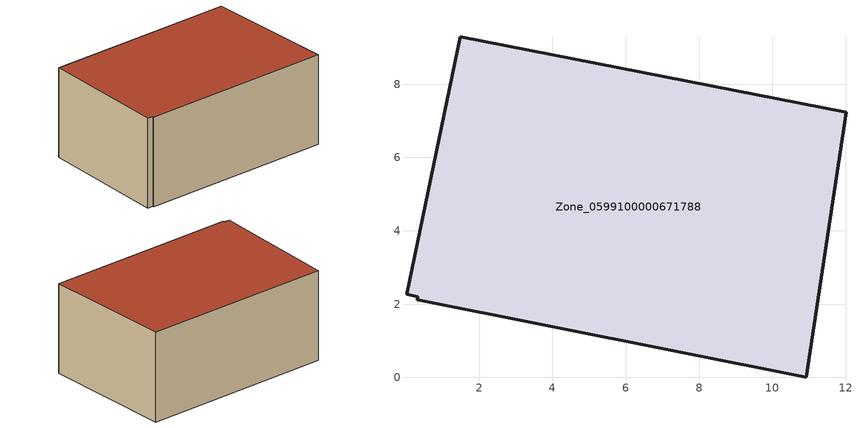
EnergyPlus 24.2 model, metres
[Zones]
Zone_0599100000671788
 floor ground (C_G): 0.33,2.2 0.02,2.27 1.49,9.3 12.01,7.23 10.93,0 0.31,2.11 z0
 wall outside (C_F): 10.93,0 12.01,7.23 1.49,9.3 0.02,2.27 0.33,2.2 0.31,2.11 10.93,0 z0:5.12
 roof outside (C_R): 0.02,2.27 0.33,2.2 0.31,2.11 10.93,0 12.01,7.23 1.49,9.3 z5.12
[BUILDING]
Pand.0599100000671788: North Axis=0; Terrain=City; Loads Convergence Tolerance Value=0.04; Temperature Convergence Tolerance Value=0.4; Solar Distribution=FullExterior; Maximum Number of Warmup Days=25; Minimum Number of Warmup Days=1
[Site:Location]
Rotterdam.The.Hague.AP_ZH_NLD Design_Conditions: Latitude=51.96; Longitude=4.45; Time Zone=1; Elevation=-4.5
[SITE:GROUNDTEMPERATURE:BUILDINGSURFACE]
18, 18, 18, 18, 18, 18, 18, 18, 18, 18, 18, 18
[MATERIAL] Thermal Absorptance=0.9; Solar Absorptance=0.7; Visible Absorptance=0.7
Name | Roughness | Thickness | Conductivity | Density | Specific Heat
G.TI.1946 | MediumSmooth | 0.15 | 1 | 540 | 1210
F.TI.1946 | Rough | 0.3 | 0.857143 | 1920 | 840
R.TI.1946 | MediumRough | 0.2 | 0.1 | 1500 | 1000
[CONSTRUCTION]
C_G: G.TI.1946
C_F: F.TI.1946
C_R: R.TI.1946
[ZONE]
Zone_0599100000671788: Type=1; Multiplier=1; Ceiling Height=Autocalculate; Volume=Autocalculate; Floor Area=autocalculate; Part of Total Floor Area=Yes
[ZONEINFILTRATION:DESIGNFLOWRATE]
Infil_Zone_0599100000671788: Zone or ZoneList or Space or SpaceList=Zone_0599100000671788; Schedule=AlwaysOn; Design Flow Rate Calculation Method=Flow/Area; Flow Rate per Floor Area=0.003; Constant Term Coefficient=1; Temperature Term Coefficient=0; Velocity Term Coefficient=0; Velocity Squared Term Coefficient=0
[HVACTEMPLATE:ZONE:IDEALLOADSAIRSYSTEM]
Zone_0599100000671788: Maximum Heating Supply Air Temperature=50; Minimum Cooling Supply Air Temperature=13; Maximum Heating Supply Air Humidity Ratio=0.0156; Minimum Cooling Supply Air Humidity Ratio=0.0077; Heating Limit=NoLimit; Cooling Limit=NoLimit; Dehumidification Control Type=ConstantSensibleHeatRatio; Cooling Sensible Heat Ratio=0.7; Dehumidification Setpoint=60; Humidification Control Type=None; Humidification Setpoint=30; Outdoor Air Method=None; Outdoor Air Flow Rate per Person=0.00944; Outdoor Air Flow Rate per Zone Floor Area=0; Outdoor Air Flow Rate per Zone=0; Demand Controlled Ventilation Type=None; Outdoor Air Economizer Type=NoEconomizer; Heat Recovery Type=None; Sensible Heat Recovery Effectiveness=0.7; Latent Heat Recovery Effectiveness=0.65
[ZONECONTROL:THERMOSTAT]
ThermostatControl_Zone_0599100000671788: Zone or ZoneList=Zone_0599100000671788; Control Type Schedule=DualSetpointControlType; Control 1=Thermostat_Zone_0599100000671788; Temperature Difference Between Cutout And Setpoint=0
[THERMOSTATSETPOINT:DUALSETPOINT]
Thermostat_Zone_0599100000671788: Heating Setpoint Temperature Schedule=HeatingSetpoint_Zone_0599100000671788; Cooling Setpoint Temperature Schedule=CoolingSetpoint_Zone_0599100000671788
[SCHEDULE:COMPACT]
HeatingSetpoint_Zone_0599100000671788: Through: 12/31, For: AllDays, Until: 24:00, 21
CoolingSetpoint_Zone_0599100000671788: Through: 12/31, For: AllDays, Until: 24:00, 24
DualSetpointControlType: Through: 12/31, For: AllDays, Until: 24:00, 4
AlwaysOn: Through: 12/31, For: AllDays, Until: 24:00, 1
